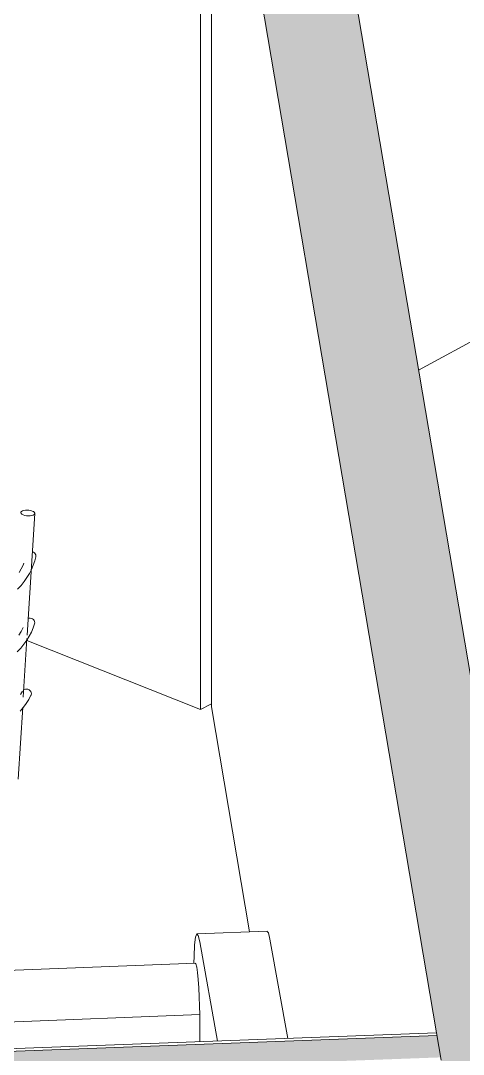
# Model space of a CAD drawing. Header units: millimetres. Extents: x -44545 to 51785, y -22696 to 32686.
# Drawn here: x -588 to 354, y 5962 to 8162 of the extents above; entities that cross this region are included whole.
import ezdxf

# ---------------------------------------------------------------- set-up
doc = ezdxf.new("R2010")
doc.units = ezdxf.units.MM
for name, color, linetype, lineweight in [('A-FLOR', 192, 'Continuous', 9), ('A-GENM', 13, 'Continuous', 9), ('A-WALL', 113, 'Continuous', 9), ('A-WALL-FNSH', 113, 'Continuous', 25), ('A-WALL-PATT', 111, 'Continuous', 25), ('I-FURN-PNLS', 30, 'Continuous', 9), ('I-WALL', 2, 'Continuous', 9), ('S-FNDN', 32, 'Continuous', 9)]:
    doc.layers.add(name, color=color, linetype=linetype, lineweight=lineweight)

# ---------------------------------------------------------------- blocks, each defined once
blk = doc.blocks.new('Sofa Three Seater - 1650 x 700 mm-V91-3D Section 3')
at = {"layer": 'A-GENM'}
for p, q in [((-63.3, 6224.7), (-212.8, 6218.9)), ((-57.5, 6207.6), (-19.4, 5996.2)), ((-169, 5990.7), (-207, 6201.8)), ((-216.2, 6156.6), (-689.5, 6138.1)), ((-761.6, 6063.2), (-761.6, 5968.9)), ((-680.3, 6028.4), (-207, 6046.9)), ((-207, 6046.9), (-680.3, 6028.4)), ((-207, 5989.3), (-207, 6046.9))]:
    blk.add_line(p, q, dxfattribs=at)
for points in [[(-63.8, 6224.6, 0), (-60.8, 6221.1, 0), (-57.5, 6207.6, 0)], [(-207, 6201.8, 0), (-210.2, 6215.2, 0), (-213.2, 6218.7, 0), (-215.8, 6212, 0), (-217.8, 6195.6, 0), (-219.1, 6170.5, 0), (-219.4, 6157.2, 0)], [(-689.5, 6138.1, 0), (-692.2, 6138, 0), (-694.8, 6137.7, 0), (-697.4, 6137.4, 0), (-700, 6137, 0), (-702.6, 6136.4, 0), (-705.2, 6135.8, 0), (-707.8, 6135.1, 0), (-710.3, 6134.3, 0), (-712.8, 6133.4, 0), (-715.3, 6132.5, 0), (-717.8, 6131.4, 0), (-720.2, 6130.2, 0), (-722.6, 6129, 0), (-725, 6127.6, 0), (-727.3, 6126.2, 0), (-729.6, 6124.6, 0), (-731.9, 6123, 0), (-734.1, 6121.2, 0), (-736.2, 6119.4, 0), (-738.3, 6117.5, 0), (-740.4, 6115.4, 0), (-742.4, 6113.3, 0), (-744.3, 6111.1, 0), (-746.2, 6108.7, 0), (-747.9, 6106.3, 0), (-749.6, 6103.8, 0), (-751.2, 6101.2, 0), (-752.8, 6098.5, 0), (-754.2, 6095.7, 0), (-755.5, 6092.8, 0), (-756.7, 6089.9, 0), (-757.8, 6086.8, 0), (-758.7, 6083.8, 0), (-759.5, 6080.6, 0), (-760.2, 6077.4, 0), (-760.8, 6074.1, 0), (-761.2, 6070.8, 0), (-761.5, 6067.5, 0), (-761.6, 6064.1, 0), (-761.6, 6063.2, 0)], [(-689.7, 6138.1, 0), (-688.2, 6136.3, 0), (-686.6, 6129.6, 0), (-685, 6118.3, 0), (-683.5, 6103.3, 0), (-682.2, 6085.5, 0), (-681.2, 6066.3, 0), (-680.5, 6046.8, 0), (-680.3, 6028.4, 0)], [(-680.3, 6028.4, 0), (-680.5, 6046.8, 0), (-681.2, 6066.3, 0), (-682.2, 6085.5, 0), (-683.5, 6103.3, 0), (-685, 6118.3, 0), (-686.6, 6129.6, 0), (-688.2, 6136.3, 0), (-689.7, 6138.1, 0)], [(-216.4, 6156.5, 0), (-214.9, 6154.7, 0), (-213.2, 6148, 0), (-211.6, 6136.8, 0), (-210.1, 6121.7, 0), (-208.8, 6104, 0), (-207.8, 6084.7, 0), (-207.2, 6065.2, 0), (-207, 6046.9, 0)], [(-761.3, 6066, 0), (-761.3, 6060.3, 0), (-757.2, 6051.4, 0), (-748.2, 6043.3, 0), (-735, 6036.5, 0), (-718.5, 6031.6, 0), (-699.9, 6028.9, 0), (-680.3, 6028.4, 0)], [(-680.3, 6028.4, 0), (-699.9, 6028.9, 0), (-718.5, 6031.6, 0), (-735, 6036.5, 0), (-748.2, 6043.3, 0), (-757.2, 6051.4, 0), (-761.3, 6060.3, 0), (-761.3, 6066, 0)]]:
    blk.add_polyline3d(points, dxfattribs=at)
blk = doc.blocks.new('Table Dining 4 Seater-Circular - 1200 mm dia-V94-3D Section 3')
at = {"layer": 'I-FURN-PNLS'}
for p, q in [((-574.2, 6854), (-558.1, 7113.3)), ((-555.7, 7022.7), (-556.1, 7020.4)), ((-582.4, 6722.1), (-574.7, 6846.8)), ((-593.2, 6547.5), (-583.7, 6701))]:
    blk.add_line(p, q, dxfattribs=at)
for points in [[(-563.4, 7118.4, 0), (-566.7, 7119.4, 0), (-570.4, 7120.1, 0), (-574.3, 7120.4, 0), (-578.1, 7120.3, 0), (-581.6, 7119.7, 0), (-584.5, 7118.8, 0), (-586.6, 7117.6, 0), (-587.8, 7116.1, 0), (-588, 7114.6, 0), (-587.2, 7113, 0), (-585.4, 7111.5, 0), (-582.8, 7110.1, 0)], [(-582.8, 7110.1, 0), (-579.5, 7109.1, 0), (-575.8, 7108.4, 0), (-571.9, 7108.2, 0), (-568.1, 7108.3, 0), (-564.6, 7108.8, 0), (-561.7, 7109.7, 0), (-559.6, 7111, 0), (-558.4, 7112.4, 0), (-558.2, 7114, 0), (-559, 7115.6, 0), (-560.8, 7117.1, 0), (-563.4, 7118.4, 0)], [(-555.9, 7021.1, 0), (-558.1, 7012.1, 0), (-561.2, 7003.1, 0), (-565, 6994.2, 0), (-569.5, 6985.5, 0), (-574.7, 6976.9, 0), (-580.6, 6968.5, 0), (-587.2, 6960.2, 0), (-594.5, 6952.2, 0)], [(-563.1, 7031.6, 0), (-560.7, 7030.6, 0), (-558.6, 7029.1, 0), (-557.1, 7027.2, 0), (-556.1, 7025, 0), (-555.7, 7022.7, 0)], [(-581.2, 7007.2, 0), (-583, 7002.8, 0), (-586.9, 6995.3, 0), (-591.4, 6987.9, 0)], [(-572.2, 6889.6, 0), (-570.5, 6890.1, 0), (-568, 6890.2, 0), (-565.4, 6889.7, 0), (-563, 6888.7, 0), (-561, 6887.2, 0), (-559.4, 6885.2, 0), (-558.4, 6883, 0), (-558.1, 6880.7, 0)], [(-582.8, 6870.5, 0), (-583.4, 6869.3, 0), (-587.3, 6861.9, 0), (-591.9, 6854.4, 0)], [(-558.4, 6878.5, 0), (-561.5, 6869.5, 0), (-565.3, 6860.7, 0), (-569.9, 6851.9, 0), (-575.2, 6843.4, 0), (-581.2, 6835, 0), (-587.8, 6826.7, 0), (-595.2, 6818.6, 0)], [(-558.1, 6880.7, 0), (-558.4, 6878.4, 0), (-559.4, 6876.4, 0)], [(-584, 6735.2, 0), (-588.1, 6727.7, 0)], [(-581.6, 6738, 0), (-579.9, 6738.9, 0), (-577.6, 6739.5, 0), (-575.1, 6739.6, 0), (-572.5, 6739, 0), (-570.2, 6737.9, 0), (-568.2, 6736.2, 0), (-566.6, 6734.2, 0), (-565.7, 6732, 0), (-565.3, 6729.7, 0)], [(-565.3, 6729.7, 0), (-565.7, 6727.4, 0), (-566.6, 6725.4, 0)], [(-566.1, 6726.3, 0), (-570.8, 6717.6, 0), (-576.2, 6709.1, 0), (-582.3, 6700.7, 0), (-589.1, 6692.5, 0)]]:
    blk.add_polyline3d(points, dxfattribs=at)

msp = doc.modelspace()

# ---------------------------------------------------------------- hatches: boundary and pattern name
at = {"layer": 'A-WALL-PATT', "lineweight": 9}
msp.add_hatch(color=256, dxfattribs=at).paths.add_polyline_path([(1010.4, 2985.5), (1.4, 8935.8), (-182.2, 8835.8), (795.3, 3070.9), (891.7, 3032.7)], flags=0)
h = msp.add_hatch(dxfattribs=at)
h.set_pattern_fill('FP_1', color=256, style=0, pattern_type=2)
h.set_pattern_definition([(0, (-8200.58, -15301.14), (812.8, 94.516), [33.528, -576.072, 33.528, -3827.272]), (0, (-8200.58, -15301.14), (812.8, 94.516), [-643.128, -576.072, 33.528, -1185.672, -2032]), (0, (-8200.58, -15301.14), (812.8, 94.516), [-2438.4, 33.528, -576.072, 33.528, -1388.872]), (0, (-8200.58, -15301.14), (812.8, 94.516), [-3081.528, -372.872, 33.528, -982.472]), (141.144, (-7895.78, -15253.88), (-582.3776, 280.1508), [21.528, -369.883, -2478.932]), (141.144, (-7895.78, -15253.88), (-582.3776, 280.1508), [-391.41, 21.528, -369.883, -2087.522]), (141.144, (-7895.78, -15253.88), (-582.3776, 280.1508), [-782.821, 21.528, -761.293, -1304.701]), (141.144, (-7895.78, -15253.88), (-582.3776, 280.1508), [-1565.641, 21.528, -369.883, -913.291]), (141.144, (-7895.78, -15253.88), (-582.3776, 280.1508), [-1957.051, 21.528, -239.413, -652.35]), (141.144, (-7895.78, -15253.88), (-582.3776, 280.1508), [-2217.992, 21.528, -630.823]), (218.856, (-7794.18, -15064.85), (-230.4253, -374.6685), [21.528, -369.883, -2478.932]), (218.856, (-7794.18, -15064.85), (-230.4253, -374.6685), [-391.41, 21.528, -369.883, -2087.522]), (218.856, (-7794.18, -15064.85), (-230.4253, -374.6685), [-782.821, 21.528, -761.293, -1304.701]), (218.856, (-7794.18, -15064.85), (-230.4253, -374.6685), [-1565.641, 21.528, -369.883, -913.291]), (218.856, (-7794.18, -15064.85), (-230.4253, -374.6685), [-1957.051, 21.528, -239.413, -652.35]), (218.856, (-7794.18, -15064.85), (-230.4253, -374.6685), [-2217.992, 21.528, -630.823])])
h.paths.add_polyline_path([(-2357.7, 5904.8), (298.3, 6002.2), (297.3, 6007.8), (-2358.6, 5910.4)], flags=0)
at = {"layer": 'A-WALL-PATT'}
msp.add_hatch(color=256, dxfattribs=at).paths.add_polyline_path([(-2250.1, 5862.1), (306.1, 5955.9), (298.3, 6002.2), (-2258, 5908.4)], flags=0)

# ---------------------------------------------------------------- linework, layer by layer
at = {"layer": 'A-FLOR'}
msp.add_line((-101.1, 6223.1), (-182.2, 6701.6), dxfattribs=at)
at = {"layer": 'A-WALL', "color": 1, "lineweight": 18}
for p, q in [((-182.2, 8835.8), (297.3, 6007.8)), ((960.8, 3278.3), (23.7, 8804.7))]:
    msp.add_line(p, q, dxfattribs=at)
at = {"layer": 'A-WALL'}
for p, q in [((-182.2, 8835.8), (-182.2, 6701.6)), ((307.1, 5950.3), (297.3, 6007.8)), ((-2357.7, 5904.8), (298.3, 6002.2))]:
    msp.add_line(p, q, dxfattribs=at)
at = {"layer": 'A-WALL-FNSH', "color": 5, "lineweight": 18}
msp.add_line((297.3, 6007.8), (-2370.6, 5909.9), dxfattribs=at)
at = {"layer": 'I-WALL'}
for p, q in [((-205.1, 6695.8), (-205.1, 8830)), ((-575.1, 6842.7), (-205.1, 6695.8)), ((-183.2, 6707.7), (-205.1, 6695.8))]:
    msp.add_line(p, q, dxfattribs=at)
at = {"layer": 'S-FNDN'}
msp.add_line((7928.6, 11596.7), (258.8, 7418.2), dxfattribs=at)

# ---------------------------------------------------------------- block references
at = {"layer": 'A-GENM'}
msp.add_blockref('Sofa Three Seater - 1650 x 700 mm-V91-3D Section 3', (0, 0), dxfattribs=at)
at = {"layer": 'I-FURN-PNLS'}
msp.add_blockref('Table Dining 4 Seater-Circular - 1200 mm dia-V94-3D Section 3', (0, 0), dxfattribs=at)

doc.saveas('drawing.dxf')
